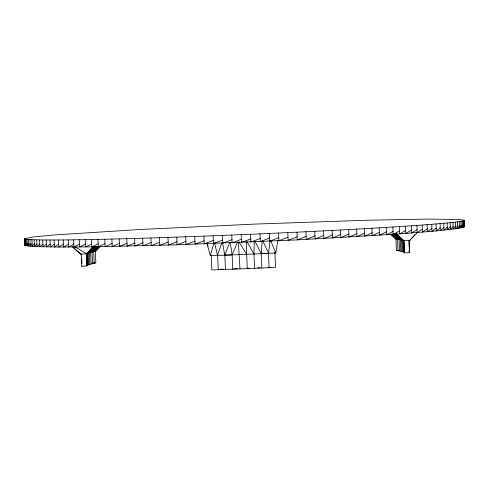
<?xml version="1.0" encoding="UTF-8"?>
<svg xmlns="http://www.w3.org/2000/svg" width="489" height="489" viewBox="0 0 489 489"><rect width="100%" height="100%" fill="white"/><g stroke="black" fill="none" stroke-linecap="round" stroke-linejoin="round"><path stroke-width="0.73" d="M211.224 255.6L211.847 269.959L254.567 268.357L253.968 253.956L254.219 241.505M464.471 224.084L464.416 226.829L457.753 228.479L436.304 230.955L399.611 233.913L297.245 239.897L177.097 244.8L91.816 246.866L58.839 247.055L37.03 246.633L28.674 246.071L25 245.307L24.493 238.62L33.558 236.927L55.66 234.861L141.645 229.408L255.013 224.084L366.2 220.258L428.407 219.078L459.868 219.494L464.342 220.313L464.416 226.829L464.342 220.313M24.872 242.77L24.774 245.093L24.646 242.575M262.135 241.15L261.309 253.663L239.359 254.61L224.769 255.172L222.507 242.795M255.252 241.982L261.309 253.663L268.571 253.32L270.014 240.796M464.33 224.292L464.012 227.073L463.804 220.68L464.208 220.49M25.367 242.954L25 245.307L24.493 238.62M277.825 240.429L275.784 252.966L261.236 253.626L261.829 268.027L254.567 268.357M463.927 224.518L463.334 227.33L463.12 220.887L463.804 220.68M26.137 243.131L25.495 245.515L25.171 239.115L24.676 238.962M396.096 233.98L403.547 240.704L404.079 240.429L404.586 252.88L409.562 252.721L409.024 240.295M218.277 269.763L217.654 255.386L210.362 255.668L213.931 243.039M463.248 224.751L462.374 227.599L462.16 221.101L463.12 220.887M232.721 269.256L232.11 254.861L217.532 255.429L221.774 242.752M27.195 243.296L26.272 245.71L25.941 239.255L25.171 239.115M224.769 255.172L229.665 242.446M462.288 225.001L461.127 227.88L460.913 221.334L462.16 221.101M237.623 242.061L232.049 254.897L230.405 242.489M28.539 243.449L27.329 245.894L26.993 239.39L25.941 239.255M461.041 225.264L459.587 228.174L459.367 221.572L460.913 221.334M459.501 225.533L457.753 228.479L457.533 221.829L459.367 221.572M30.177 243.583L28.674 246.071L28.338 239.512L26.993 239.39M81.198 254.06L81.791 266.23L86.736 265.979L88.845 264.622L95.862 262.819L95.312 251.315M457.661 225.82L455.614 228.803L455.393 222.098L457.533 221.829M81.791 266.23L82.011 265.918M32.115 243.711L30.312 246.23L29.976 239.622L28.338 239.512M455.528 226.12L453.175 229.133L452.948 222.373L455.393 222.098M34.352 243.828L32.25 246.377L31.907 239.714L29.976 239.622M72.054 246.542L80.551 254.115L86.742 253.815L89.915 252.452L94.805 246.694M94.169 246.639L88.864 252.734L94.53 246.548M453.083 226.431L450.424 229.475L450.198 222.666L452.948 222.373M100.019 246.731L96.046 251.267L89.328 252.477L89.903 264.262M94.994 246.872L89.915 252.452L94.236 251.572L98.796 246.425M93.485 246.872L88.02 253.015L93.998 246.511M97.036 246.921L92.604 251.866L97.941 246.523M96.168 246.621L91.162 252.159L96.504 246.774M93.515 246.529L87.378 253.29L93.417 246.731M93.387 246.603L86.742 253.815L74.572 246.652M93.044 246.951L86.95 253.553L93.478 246.493M36.895 243.932L34.487 246.511L34.144 239.799L31.907 239.714M410.681 239.133L409.77 240.49L417.117 232.752M411.726 238.033L414.849 234.738M450.332 226.749L447.362 229.83L447.135 222.966L450.198 222.666M89.915 252.452L95.777 246.487M94.236 251.572L99.029 246.792M39.743 244.017L37.03 246.633L36.687 239.867L34.144 239.799M447.276 227.085L443.994 230.197L443.761 223.284L447.135 222.966M42.91 244.09L39.884 246.743L39.536 239.922L36.687 239.867M443.902 227.428L440.308 230.57L440.069 223.607L443.761 223.284M440.21 227.788L436.304 230.955L436.066 223.944L440.069 223.607M46.382 244.145L43.044 246.835L42.702 239.965L39.536 239.922M24.811 244.867L25.043 243.394M436.212 228.155L431.989 231.352L431.75 224.292L436.066 223.944M50.171 244.188L46.522 246.914L46.174 239.995L42.702 239.965M431.891 228.528L427.362 231.762L427.117 224.653L431.75 224.292M54.279 244.213L50.312 246.976L49.964 240.007L46.174 239.995M427.264 228.919L422.423 232.177L422.172 225.019L427.117 224.653M58.698 244.225L54.42 247.024L54.065 240.001L49.964 240.007M422.319 229.317L417.172 232.599L416.921 225.398L422.172 225.019M63.429 244.219L58.839 247.055L58.484 239.983L54.065 240.001M417.068 229.72L411.616 233.033L411.365 225.784L416.921 225.398M68.472 244.194L63.57 247.067L63.215 239.946L58.484 239.983M411.512 230.13L405.76 233.467L405.503 226.175L411.365 225.784M73.821 244.158L68.613 247.061L68.258 239.897L63.215 239.946M405.656 230.551L399.611 233.913L399.348 226.578L405.503 226.175M79.475 244.097L73.961 247.037L73.607 239.83L68.258 239.897M399.507 230.979L393.168 234.365L392.905 226.988L399.348 226.578M393.064 231.413L386.451 234.818L386.188 227.403L392.905 226.988M85.428 244.023L79.615 247L79.261 239.744L73.607 239.83M386.347 231.853L379.464 235.282L379.189 227.825L386.188 227.403M91.669 243.932L85.569 246.939L85.214 239.641L79.261 239.744M379.354 232.299L372.208 235.741L371.933 228.253L379.189 227.825M98.203 243.815L91.816 246.866L91.461 239.524L85.214 239.641M372.098 232.746L364.702 236.205L364.427 228.681L371.933 228.253M105.013 243.687L98.344 246.768L97.989 239.384L91.461 239.524M364.592 233.198L356.958 236.676L356.677 229.115L364.427 228.681M112.091 243.54L105.153 246.658L104.799 239.231L97.989 239.384M356.848 233.65L348.987 237.141L348.706 229.555L356.677 229.115M119.426 243.375L112.232 246.523L111.877 239.066L104.799 239.231M348.877 234.109L340.809 237.605L340.521 229.995L348.706 229.555M127.006 243.192L119.567 246.37L119.212 238.876L111.877 239.066M340.692 234.561L332.428 238.07L332.135 230.429L340.521 229.995M134.83 242.99L127.152 246.205L126.798 238.675L119.212 238.876M332.306 235.013L323.865 238.534L323.565 230.869L332.135 230.429M142.867 242.77L134.97 246.016L134.616 238.455L126.798 238.675M323.742 235.472L315.13 238.993L314.83 231.309L323.565 230.869M151.119 242.538L143.008 245.808L142.66 238.216L134.616 238.455M315.014 235.918L306.255 239.445L305.949 231.743L314.83 231.309M159.561 242.281L151.26 245.582L150.905 237.966L142.66 238.216M306.132 236.364L297.245 239.897L296.939 232.177L305.949 231.743M168.179 242.012L159.701 245.337L159.353 237.697L150.905 237.966M297.123 236.81L288.125 240.337L287.813 232.605L296.939 232.177M176.957 241.725L168.32 245.081L167.971 237.409L159.353 237.697M287.997 237.244L278.907 240.771L278.596 233.027M185.881 241.425L177.097 244.8L176.755 237.116L167.971 237.409M278.785 237.672L269.616 241.199L269.305 233.449L287.813 232.605M194.934 241.108L186.022 244.506L185.679 236.798L176.755 237.116M269.494 238.1L260.276 241.615L259.959 233.858M204.084 240.777L195.068 244.194L194.726 236.474L185.679 236.798M213.326 240.429L204.219 243.87L203.882 236.132L194.726 236.474M250.771 238.919L241.511 242.416L241.181 234.659L203.882 236.132M260.148 238.51L250.9 242.024L250.576 234.262L269.305 233.449M222.636 240.068L213.461 243.528L213.125 235.784M231.994 239.696L222.77 243.167L222.44 235.417M241.377 239.31L232.128 242.801L231.798 235.044M409.77 240.49L404.152 240.68M268.18 267.33L270.252 267.226M261.829 268.027L275.515 267.342L274.928 252.972M404.586 252.88L402.924 251.67L397.948 250.625L397.539 239.005L395.956 238.901L396.365 250.417L398.596 250.307M257.727 267.831L259.824 267.734M247.214 268.296L249.317 268.204M241.181 234.659L250.576 234.262M233.895 268.828L237.397 268.693M219.977 269.317L223.442 269.201M92.941 262.911L95.135 262.844M396.365 250.417L397.948 250.625M392.154 233.803L398.492 239.2L403.156 240.215L396.255 233.84M274.378 252.666L275.784 252.966L270.741 240.686M391.212 234.164L396.97 239.029L399.073 239.176L399.482 250.869M393.486 233.944L399.831 239.384L393.779 233.742M394.635 234.09L400.968 239.573L394.837 233.895M395.02 233.748L401.909 239.775L395.998 234.121M78.564 251.835L80.807 253.846L80.551 254.115L73.399 247.434M396.255 233.931L402.905 239.952M396.121 233.736L403.156 240.215M395.43 233.809L401.909 239.775M396.017 233.779L402.636 239.989M393.07 234.115L398.492 239.2M391.634 233.98L396.97 239.029L395.259 238.876L390.864 234.671M239.017 242.006L246.682 254.304L247.281 268.675M464.422 226.383L464.342 223.889M246.969 241.676L254.005 253.993M262.868 241.046L268.571 253.32M207.348 244.023L208.21 246.126M206.896 243.369L210.362 255.668M214.665 243.088L217.532 255.429M24.896 243.504L25.11 244.634M238.332 242.171L239.995 268.974M88.271 252.758L88.845 264.622M87.996 264.977L87.415 253.039L86.767 253.314L87.354 265.331M86.926 265.674L86.339 253.583L86.736 265.979M81.645 258.351L81.901 263.644M93.674 251.59L94.23 263.155M92.036 251.89L92.598 263.528M90.587 252.183L91.156 263.895M224.861 255.13L225.472 269.518M268.467 253.29L269.054 267.672M403.272 240.716L403.669 251.963M402.508 239.751L402.924 251.67M401.976 251.389L401.561 239.549L400.412 239.353L400.827 251.12M409.048 241.053L409.446 252.416M409.042 250.588L409.097 252.092M403.773 240.191L404.195 252.263M246.279 241.841L246.682 254.304"/></g></svg>
